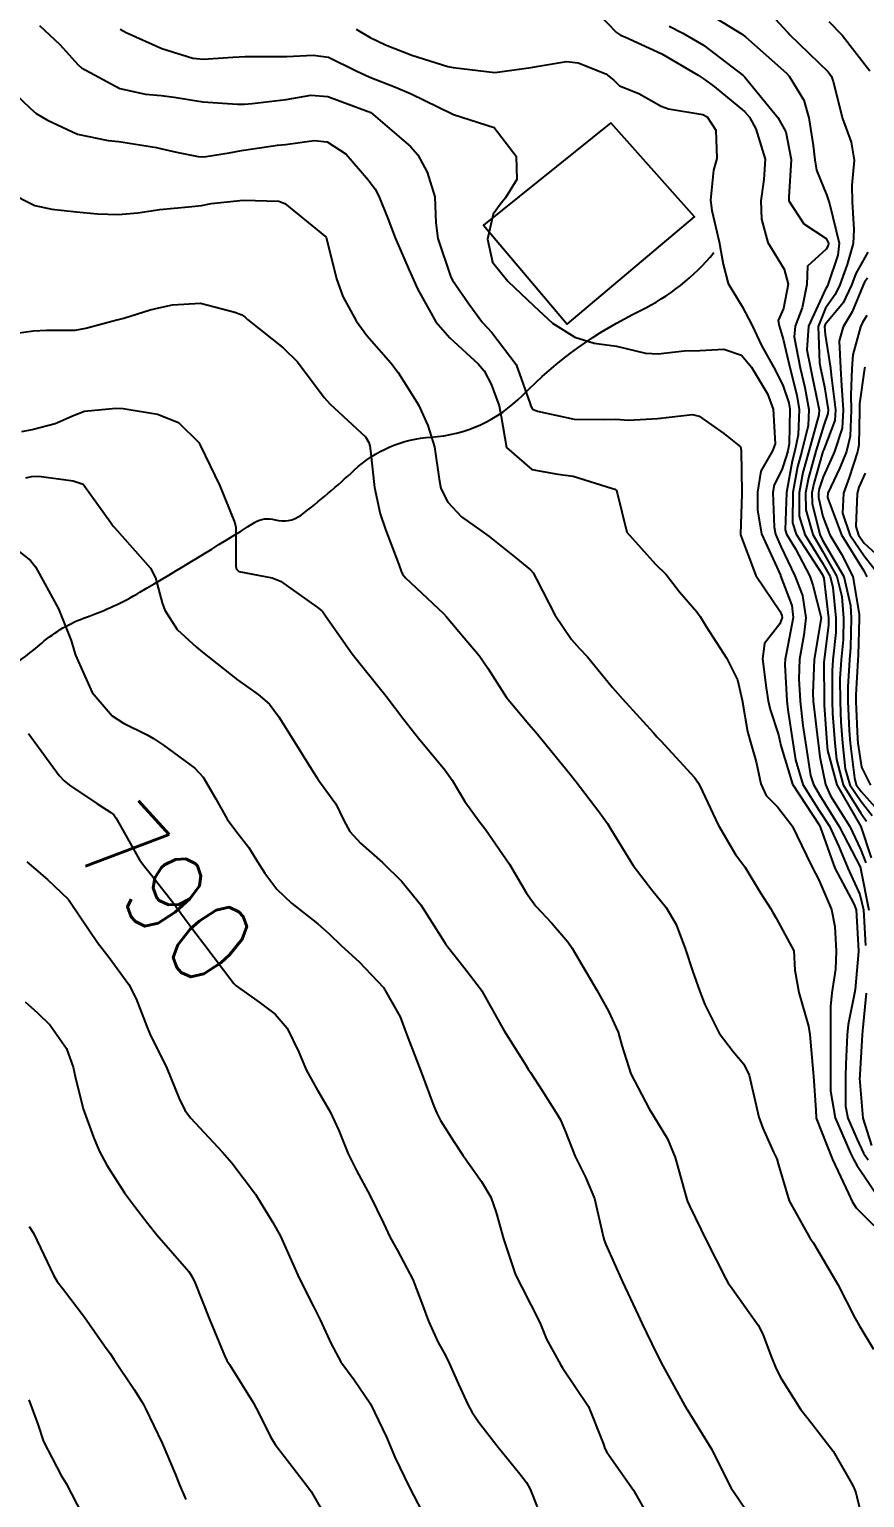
# Model space of a CAD drawing. Header units: metres. Extents: x 307586 to 320046, y 7427249 to 7434250.
# Drawn here: x 318194.4 to 318234.5, y 7430289 to 7430359.5 of the extents above; entities that cross this region are included whole.
import ezdxf
from ezdxf.enums import TextEntityAlignment as Align

# ---------------------------------------------------------------- set-up
doc = ezdxf.new("R2010")
doc.units = ezdxf.units.M
doc.header["$MEASUREMENT"] = 0
for name, color, linetype in [('Cotas', 45, 'Continuous'), ('Curvas de Nivel 1m', 11, 'Continuous'), ('Curvas de Nivel 5m', 15, 'Continuous'), ('Edificações', 30, 'Continuous'), ('Vias Secundárias', 230, 'Continuous')]:
    doc.layers.add(name, color=color, linetype=linetype)
doc.styles.add('Style-STANDARD', font='STANDARD.shx')

msp = doc.modelspace()

# ---------------------------------------------------------------- linework, layer by layer
at = {"layer": 'Curvas de Nivel 1m', "flags": 128}
for points, elevation in [([(318229.013, 7430361.317), (318230.734, 7430359.428), (318230.797, 7430359.363), (318230.858, 7430359.298), (318232.706, 7430357.506), (318232.87, 7430357.268), (318232.94, 7430357.029), (318233.388, 7430355.263), (318233.81, 7430354.114), (318233.956, 7430353.257), (318233.847, 7430352.052), (318233.867, 7430351.258), (318233.941, 7430349.935), (318233.9, 7430349.257), (318233.615, 7430348.243), (318233.261, 7430347.263), (318233.044, 7430346.799), (318232.572, 7430346.147), (318232.23, 7430345.275), (318232.292, 7430343.518), (318232.342, 7430343.273), (318232.375, 7430343.116), (318232.524, 7430342.377), (318232.7, 7430341.268), (318232.688, 7430341.091), (318232.506, 7430340.529), (318232.119, 7430339.276), (318231.758, 7430337.996), (318231.627, 7430337.283), (318231.636, 7430336.464), (318231.973, 7430335.277), (318232.431, 7430334.476), (318233.126, 7430333.263), (318233.366, 7430332.297), (318233.437, 7430331.26), (318233.423, 7430330.22), (318233.336, 7430329.26), (318233.274, 7430328.346), (318233.277, 7430327.261), (318233.32, 7430326.274), (318233.4, 7430325.259), (318233.531, 7430324.031), (318233.744, 7430323.255), (318234.285, 7430322.454), (318234.816, 7430321.78)], 777), ([(318226.744, 7430360.437), (318228.539, 7430359.322), (318228.731, 7430359.179), (318229.718, 7430358.31), (318230.705, 7430357.435), (318230.83, 7430357.298), (318231.539, 7430356.134), (318231.779, 7430355.284), (318231.981, 7430353.962), (318232.075, 7430353.279), (318232.155, 7430352.784), (318232.636, 7430351.566), (318232.737, 7430351.269), (318232.785, 7430351.115), (318233.243, 7430349.264), (318233.175, 7430348.694), (318232.698, 7430347.269), (318232.659, 7430347.192), (318232.581, 7430347.067), (318231.757, 7430345.282), (318231.684, 7430344.145), (318231.852, 7430343.28), (318231.978, 7430342.729), (318232.273, 7430341.274), (318232.256, 7430341.019), (318231.784, 7430339.281), (318231.499, 7430338.263), (318231.322, 7430337.287), (318231.318, 7430336.153), (318231.587, 7430335.283), (318232.423, 7430333.928), (318232.8, 7430333.266), (318232.937, 7430332.736), (318233.075, 7430331.263), (318233.071, 7430330.579), (318232.927, 7430329.264), (318232.892, 7430328.738), (318232.896, 7430327.264), (318232.919, 7430326.682), (318233.025, 7430325.263), (318233.103, 7430324.47), (318233.433, 7430323.259), (318234.279, 7430321.892), (318234.547, 7430321.517)], 778), ([(318194.848, 7430359.728), (318195.818, 7430358.818), (318196.704, 7430357.829), (318196.86, 7430357.698), (318198.693, 7430356.707), (318199.937, 7430356.421), (318200.69, 7430356.367), (318201.315, 7430356.276), (318202.687, 7430356.067), (318204.353, 7430355.946), (318204.686, 7430355.951), (318205.058, 7430355.975), (318206.689, 7430356.178), (318207.874, 7430356.385), (318208.691, 7430356.323), (318210.627, 7430355.598), (318210.683, 7430355.573), (318210.707, 7430355.563), (318210.749, 7430355.539), (318212.659, 7430353.909), (318213.012, 7430353.506), (318213.459, 7430352.687), (318213.824, 7430351.498), (318213.868, 7430350.25), (318213.969, 7430349.496), (318214.585, 7430347.639), (318214.665, 7430347.489), (318215.453, 7430346.358), (318216.112, 7430345.467), (318216.556, 7430344.975), (318217.732, 7430343.448), (318218.393, 7430341.563), (318218.427, 7430341.441), (318218.512, 7430341.306), (318218.751, 7430341.197), (318220.507, 7430340.818), (318221.911, 7430340.803), (318222.507, 7430340.811), (318223.116, 7430340.774), (318224.508, 7430340.843), (318226.201, 7430341.036), (318226.509, 7430340.969), (318227.7, 7430340.129), (318228.495, 7430339.486), (318228.527, 7430339.32), (318228.53, 7430339.282), (318228.56, 7430337.319), (318228.561, 7430337.22), (318228.5, 7430335.319), (318228.501, 7430335.26), (318229.238, 7430333.312), (318230.396, 7430331.58), (318230.488, 7430331.393), (318230.496, 7430331.298), (318230.39, 7430330.997), (318229.645, 7430330.042), (318229.555, 7430329.308), (318229.729, 7430327.923), (318229.82, 7430327.298), (318229.919, 7430326.877), (318230.327, 7430325.656), (318230.408, 7430325.289), (318230.42, 7430325.191), (318231, 7430323.283), (318232.273, 7430321.328), (318232.315, 7430321.27), (318232.344, 7430321.198), (318233.026, 7430319.262), (318233.938, 7430317.542), (318234.056, 7430317.252), (318234.17, 7430315.284), (318234.171, 7430315.25), (318234.002, 7430313.426), (318233.971, 7430313.252), (318233.66, 7430311.753), (318233.613, 7430311.255), (318233.548, 7430309.847), (318233.536, 7430309.256), (318233.54, 7430307.827), (318233.647, 7430307.255), (318234.093, 7430306.224), (318234.411, 7430305.57), (318234.624, 7430305.242)], 783), ([(318198.722, 7430359.544), (318199.013, 7430359.384), (318200.717, 7430358.613), (318202.199, 7430358.149), (318202.71, 7430358.103), (318204.119, 7430358.209), (318204.712, 7430358.242), (318206.065, 7430358.238), (318206.713, 7430358.235), (318207.984, 7430358.297), (318208.713, 7430358.205), (318210.048, 7430357.547), (318210.7, 7430357.237), (318211.941, 7430356.767), (318212.692, 7430356.441), (318214.622, 7430355.491), (318214.682, 7430355.46), (318214.725, 7430355.447), (318216.673, 7430354.823), (318217.731, 7430353.449), (318217.755, 7430352.336), (318217.221, 7430351.454), (318216.96, 7430351.126), (318216.625, 7430350.667), (318216.35, 7430349.464), (318216.596, 7430348.361), (318217.325, 7430347.453), (318218.571, 7430346.263), (318219.472, 7430345.431), (318220.553, 7430344.752), (318221.48, 7430344.475), (318222.547, 7430344.322), (318223.933, 7430343.985), (318224.542, 7430343.949), (318225.795, 7430344.1), (318226.545, 7430344.119), (318227.699, 7430344.175), (318228.541, 7430343.887), (318229.028, 7430343.315), (318229.796, 7430342.031), (318230.073, 7430341.304), (318230.162, 7430339.638), (318230.031, 7430339.305), (318229.469, 7430338.319), (318229.307, 7430337.312), (318229.321, 7430336.444), (318229.51, 7430335.309), (318230.413, 7430333.323), (318230.426, 7430333.3), (318230.971, 7430331.864), (318231.026, 7430331.29), (318230.701, 7430329.62), (318230.638, 7430329.296), (318230.631, 7430329.034), (318230.724, 7430327.286), (318230.771, 7430326.854), (318231.013, 7430325.283), (318231.136, 7430324.456), (318231.499, 7430323.278), (318232.28, 7430322.022), (318232.77, 7430321.265), (318233.223, 7430320.301), (318233.656, 7430319.256), (318234.234, 7430317.993), (318234.399, 7430317.247), (318234.497, 7430315.537)], 782), ([(318210.045, 7430359.547), (318210.727, 7430359.148), (318211.461, 7430358.79), (318212.715, 7430358.294), (318214.447, 7430357.753), (318214.706, 7430357.7), (318216.703, 7430357.46), (318218.445, 7430357.705), (318218.708, 7430357.756), (318220.139, 7430357.999), (318220.711, 7430357.938), (318222.035, 7430357.4), (318222.41, 7430357.105), (318222.697, 7430356.823), (318223.615, 7430356.459), (318224.688, 7430355.858), (318225.045, 7430355.723), (318226.684, 7430355.451), (318226.894, 7430355.338), (318227.308, 7430354.699), (318227.356, 7430353.333), (318227.204, 7430352.778), (318227.06, 7430351.336), (318227.119, 7430350.844), (318227.467, 7430349.331), (318227.668, 7430348.258), (318227.908, 7430347.327), (318228.572, 7430346.229), (318229.052, 7430345.315), (318229.51, 7430344.349), (318230.092, 7430343.304), (318230.524, 7430342.456), (318230.82, 7430341.599), (318230.868, 7430341.295), (318230.835, 7430339.633), (318230.769, 7430339.296), (318230.711, 7430339.076), (318230.479, 7430338.38), (318230.11, 7430337.661), (318230.046, 7430337.304), (318230.112, 7430335.638), (318230.172, 7430335.303), (318230.434, 7430334.697), (318231.11, 7430333.29), (318231.468, 7430332.348), (318231.64, 7430331.281), (318231.547, 7430330.446), (318231.339, 7430329.286), (318231.304, 7430328.34), (318231.367, 7430327.28), (318231.499, 7430326.111), (318231.618, 7430325.277), (318231.862, 7430323.712), (318231.999, 7430323.273), (318232.288, 7430322.782), (318233.228, 7430321.26), (318234.253, 7430319.28), (318234.26, 7430319.257), (318234.657, 7430317.243)], 781), ([(318225.067, 7430359.696), (318225.731, 7430359.355), (318226.725, 7430358.784), (318228.625, 7430357.321), (318228.702, 7430357.242), (318230.296, 7430355.304), (318230.673, 7430354.623), (318230.931, 7430353.296), (318230.815, 7430351.478), (318230.82, 7430351.297), (318231.535, 7430350.199), (318232.615, 7430349.502), (318232.727, 7430349.269), (318232.715, 7430349.166), (318232.609, 7430348.982), (318231.716, 7430348.163), (318231.676, 7430347.284), (318231.457, 7430346.172), (318231.116, 7430345.292), (318231.073, 7430344.775), (318231.363, 7430343.288), (318231.585, 7430342.345), (318231.783, 7430341.281), (318231.742, 7430340.518), (318231.443, 7430339.286), (318231.236, 7430338.534), (318231.013, 7430337.292), (318230.99, 7430335.833), (318231.164, 7430335.289), (318232.414, 7430333.368), (318232.472, 7430333.269), (318232.492, 7430333.19), (318232.728, 7430331.267), (318232.726, 7430330.93), (318232.513, 7430329.269), (318232.501, 7430329.139), (318232.515, 7430327.268), (318232.521, 7430327.088), (318232.646, 7430325.267), (318232.676, 7430324.908), (318233.119, 7430323.262), (318234.273, 7430321.253), (318234.767, 7430319.751)], 779), ([(318232.739, 7430359.918), (318233.372, 7430359.264), (318234.707, 7430357.546)], 776), ([(318192.699, 7430357.371), (318194.414, 7430355.733), (318194.679, 7430355.5), (318195.222, 7430355.175), (318196.665, 7430354.503), (318198.139, 7430354.207), (318198.66, 7430354.151), (318200.46, 7430353.858), (318200.655, 7430353.822), (318201.423, 7430353.648), (318202.454, 7430353.436), (318202.651, 7430353.421), (318202.839, 7430353.44), (318203.943, 7430353.617), (318204.548, 7430353.717), (318204.655, 7430353.734), (318206.272, 7430353.973), (318206.659, 7430354.017), (318208.034, 7430354.195), (318208.662, 7430354.145), (318209.569, 7430353.551), (318210.64, 7430352.294), (318210.959, 7430351.858), (318211.143, 7430351.532), (318211.56, 7430350.463), (318211.927, 7430349.52), (318212.59, 7430347.981), (318212.803, 7430347.508), (318212.998, 7430347.086), (318213.866, 7430345.497), (318214.551, 7430344.722), (318215.906, 7430343.469), (318216.196, 7430343.132), (318216.523, 7430342.497), (318216.914, 7430341.456), (318217.015, 7430340.947), (318217.257, 7430339.452), (318218.477, 7430338.406), (318219.729, 7430338.172), (318220.473, 7430338.086), (318222.36, 7430337.496), (318222.464, 7430337.456), (318222.545, 7430337.389), (318222.576, 7430337.275), (318223.045, 7430335.384), (318224.42, 7430333.853), (318224.928, 7430333.362), (318225.573, 7430332.521), (318226.395, 7430331.561), (318226.566, 7430331.338), (318226.855, 7430330.869), (318227.849, 7430329.325), (318228.358, 7430328.305), (318228.582, 7430327.316), (318228.839, 7430325.823), (318228.975, 7430325.31), (318229.258, 7430324.356), (318229.471, 7430323.302), (318229.732, 7430322.743), (318230.282, 7430322.203), (318230.972, 7430321.283), (318231.675, 7430319.86), (318231.948, 7430319.273), (318232.245, 7430318.72), (318232.862, 7430317.264), (318233.023, 7430316.454), (318233.089, 7430315.261), (318233.053, 7430314.399), (318232.885, 7430313.263), (318232.826, 7430312.604), (318232.823, 7430311.263), (318232.826, 7430310.584), (318232.816, 7430309.263), (318232.819, 7430308.566), (318233.044, 7430307.261), (318233.777, 7430305.562), (318233.935, 7430305.251), (318234.079, 7430304.99), (318235.265, 7430303.232)], 784), ([(318234.607, 7430348.843), (318234.035, 7430347.812), (318233.826, 7430347.258), (318233.426, 7430346.41), (318232.564, 7430345.373), (318232.524, 7430345.271), (318232.557, 7430344.878), (318232.817, 7430343.267), (318232.859, 7430342.938), (318233.058, 7430341.265), (318233.022, 7430340.751), (318232.494, 7430339.366), (318232.459, 7430339.271), (318232.018, 7430337.728), (318231.931, 7430337.278), (318231.947, 7430336.767), (318232.309, 7430335.272), (318232.439, 7430335.014), (318233.456, 7430333.26), (318233.783, 7430331.872), (318233.81, 7430331.256), (318233.781, 7430329.854), (318233.737, 7430329.256), (318233.655, 7430327.956), (318233.655, 7430327.257), (318233.718, 7430325.867), (318233.768, 7430325.256), (318233.964, 7430323.587), (318234.055, 7430323.252), (318234.29, 7430322.939), (318235.088, 7430322.045)], 776), ([(318193.391, 7430344.901), (318194.553, 7430345.067), (318195.18, 7430345.094), (318196.554, 7430345.092), (318197.066, 7430345.185), (318198.562, 7430345.587), (318198.637, 7430345.604), (318198.885, 7430345.677), (318200.158, 7430346.073), (318200.568, 7430346.172), (318201.235, 7430346.316), (318202.57, 7430346.385), (318204.226, 7430345.954), (318204.565, 7430345.834), (318204.695, 7430345.739), (318204.837, 7430345.606), (318206.543, 7430344.251), (318207.224, 7430343.573), (318208.516, 7430341.867), (318208.788, 7430341.557), (318210.497, 7430339.965), (318210.65, 7430339.693), (318210.698, 7430339.537), (318210.731, 7430339.295), (318210.92, 7430337.533), (318211.195, 7430336.274), (318211.45, 7430335.525), (318212.101, 7430333.832), (318212.206, 7430333.513), (318212.269, 7430333.37), (318212.41, 7430333.195), (318214.237, 7430331.492), (318214.391, 7430331.32), (318215.226, 7430330.322), (318215.949, 7430329.466), (318216.364, 7430328.861), (318217.258, 7430327.451), (318218.33, 7430326.176), (318218.676, 7430325.784), (318218.958, 7430325.43), (318220.299, 7430323.784), (318220.608, 7430323.407), (318221.699, 7430321.976), (318222.108, 7430321.392), (318222.27, 7430321.121), (318223.339, 7430319.379), (318224.235, 7430318.208), (318224.923, 7430317.359), (318225.417, 7430316.554), (318225.859, 7430315.345), (318226.188, 7430314.323), (318226.554, 7430313.336), (318226.79, 7430312.71), (318227.467, 7430311.327), (318228.144, 7430310.444), (318228.665, 7430309.839), (318228.915, 7430309.308), (318229.147, 7430308.275), (318229.385, 7430307.301), (318229.569, 7430306.769), (318230.086, 7430305.614), (318230.239, 7430305.288), (318230.315, 7430305.052), (318230.836, 7430303.282), (318231.839, 7430301.467), (318231.984, 7430301.27), (318232.032, 7430301.198), (318233.165, 7430299.258), (318233.989, 7430297.66), (318234.229, 7430297.246), (318234.892, 7430296.157)], 786), ([(318234.568, 7430345.793), (318234.362, 7430345.455), (318234.267, 7430345.253), (318233.897, 7430343.902), (318233.844, 7430343.257), (318233.8, 7430341.978), (318233.81, 7430341.257), (318233.759, 7430339.999), (318233.581, 7430339.259), (318233.269, 7430338.474), (318232.685, 7430337.268), (318232.672, 7430337.057), (318233.35, 7430335.261), (318234.417, 7430333.537), (318234.57, 7430333.248)], 774), ([(318234.462, 7430343.323), (318234.446, 7430343.251), (318234.219, 7430341.55), (318234.207, 7430341.253), (318234.176, 7430339.573), (318234.122, 7430339.254), (318233.709, 7430338.023), (318233.449, 7430337.26), (318233.403, 7430336.311), (318233.755, 7430335.257), (318234.428, 7430334.262), (318235.233, 7430333.238)], 773), ([(318193.994, 7430340.231), (318194.492, 7430340.325), (318195.6, 7430340.61), (318196.503, 7430341.015), (318196.999, 7430341.201), (318198.508, 7430341.351), (318198.86, 7430341.324), (318200.504, 7430341.062), (318201.518, 7430340.665), (318202.494, 7430339.698), (318202.527, 7430339.63), (318202.551, 7430339.57), (318203.502, 7430337.62), (318204.221, 7430335.837), (318204.267, 7430335.612), (318204.278, 7430333.749), (318204.307, 7430333.611), (318204.412, 7430333.51), (318206.022, 7430333.198), (318206.408, 7430333.04), (318208.172, 7430331.785), (318208.393, 7430331.616), (318208.443, 7430331.559), (318208.578, 7430331.372), (318209.854, 7430329.545), (318210.364, 7430328.91), (318211.482, 7430327.519), (318212.332, 7430326.399), (318213.036, 7430325.503), (318214.3, 7430323.976), (318214.655, 7430323.485), (318215.268, 7430322.46), (318215.988, 7430321.464), (318216.113, 7430321.305), (318216.269, 7430321.101), (318217.404, 7430319.448), (318218.232, 7430318.057), (318218.679, 7430317.433), (318219.42, 7430316.627), (318220.206, 7430315.709), (318220.414, 7430315.408), (318220.755, 7430314.844), (318221.596, 7430313.396), (318222.163, 7430312.39), (318222.622, 7430311.385), (318222.798, 7430310.732), (318223.233, 7430309.379), (318224.108, 7430307.695), (318224.316, 7430307.367), (318224.994, 7430306.259), (318225.361, 7430305.351), (318225.878, 7430303.52), (318225.929, 7430303.342), (318225.961, 7430303.251), (318226.05, 7430303.031), (318226.886, 7430301.331), (318227.779, 7430299.559), (318227.911, 7430299.321), (318228.011, 7430299.172), (318229.342, 7430297.3), (318229.564, 7430296.881), (318229.968, 7430295.806), (318230.172, 7430295.288), (318230.409, 7430294.833), (318231.387, 7430293.275), (318231.926, 7430292.581), (318232.952, 7430291.26), (318233.896, 7430289.601), (318233.996, 7430289.35), (318234.03, 7430289.248), (318234.08, 7430289.058), (318234.524, 7430287.24)], 787), ([(318194.191, 7430338.007), (318194.466, 7430338.061), (318194.816, 7430338.074), (318196.465, 7430337.859), (318196.936, 7430337.695), (318198.248, 7430335.879), (318198.384, 7430335.681), (318198.442, 7430335.615), (318200.179, 7430333.662), (318200.408, 7430333.2), (318200.735, 7430331.994), (318200.863, 7430331.653), (318201.458, 7430330.723), (318202.375, 7430329.869), (318202.677, 7430329.627), (318204.353, 7430328.307), (318205.346, 7430327.595), (318205.881, 7430327.13), (318206.332, 7430326.529), (318206.934, 7430325.574), (318207.978, 7430323.883), (318208.185, 7430323.561), (318208.291, 7430323.418), (318209.076, 7430322.343), (318209.456, 7430321.542), (318209.743, 7430321.013), (318210.262, 7430320.455), (318211.306, 7430319.519), (318212.24, 7430318.617), (318213.151, 7430317.501), (318214.206, 7430315.824), (318214.334, 7430315.618), (318214.431, 7430315.487), (318215.22, 7430314.506), (318216.009, 7430313.462), (318216.074, 7430313.363), (318216.17, 7430313.185), (318217.159, 7430311.45), (318218.137, 7430309.871), (318218.306, 7430309.609), (318218.416, 7430309.436), (318218.979, 7430308.569), (318219.716, 7430307.416), (318219.855, 7430307.168), (318220.095, 7430306.59), (318220.56, 7430305.405), (318221.05, 7430304.418), (318221.494, 7430303.396), (318221.921, 7430301.504), (318221.954, 7430301.391), (318222.031, 7430301.184), (318222.831, 7430299.382), (318223.584, 7430297.779), (318223.77, 7430297.372), (318223.979, 7430296.932), (318224.496, 7430295.889), (318224.764, 7430295.358), (318225.811, 7430293.466), (318225.885, 7430293.341), (318225.902, 7430293.31), (318225.932, 7430293.263), (318227.117, 7430291.328), (318227.898, 7430289.78), (318228.058, 7430289.481), (318228.166, 7430289.316), (318228.772, 7430288.415)], 788), ([(318234.478, 7430338.227), (318234.174, 7430337.546), (318234.106, 7430337.254), (318234.038, 7430335.663), (318234.159, 7430335.253), (318234.437, 7430334.868), (318236.221, 7430333.223)], 772), ([(318193.119, 7430335.057), (318194.417, 7430334.024), (318194.658, 7430333.726), (318195.276, 7430332.591), (318195.758, 7430331.71), (318196.37, 7430330.185), (318196.508, 7430329.699), (318196.575, 7430329.484), (318197.377, 7430327.69), (318198.332, 7430326.573), (318198.872, 7430326.215), (318200.017, 7430325.655), (318200.32, 7430325.479), (318200.798, 7430325.163), (318202.299, 7430324.06), (318202.706, 7430323.626), (318203.317, 7430322.585), (318203.852, 7430321.614), (318204.265, 7430321.053), (318204.894, 7430320.242), (318205.296, 7430319.594), (318205.665, 7430319.01), (318206.233, 7430318.252), (318206.935, 7430317.573), (318208.213, 7430316.579), (318208.753, 7430316.097), (318209.329, 7430315.543), (318210.191, 7430314.754), (318211.362, 7430313.518), (318212.159, 7430312.107), (318212.385, 7430311.508), (318212.526, 7430311.129), (318213.155, 7430309.5), (318213.783, 7430307.818), (318213.914, 7430307.492), (318214.099, 7430307.135), (318214.736, 7430306.127), (318215.169, 7430305.474), (318216.064, 7430304.212), (318216.508, 7430303.455), (318216.776, 7430302.722), (318217.128, 7430301.449), (318217.683, 7430299.776), (318217.835, 7430299.442), (318218.008, 7430299.13), (318218.859, 7430297.427), (318219.192, 7430296.639), (318219.852, 7430295.412), (318219.961, 7430295.262), (318221.202, 7430293.397), (318221.915, 7430291.595), (318221.988, 7430291.389), (318222.089, 7430291.211), (318223.357, 7430289.375), (318223.879, 7430288.475)], 789), ([(318194.241, 7430319.558), (318195.226, 7430318.708), (318196.224, 7430317.759), (318196.269, 7430317.7), (318196.357, 7430317.563), (318197.632, 7430315.686), (318198.192, 7430314.964), (318199.14, 7430313.665), (318199.483, 7430312.977), (318199.991, 7430311.652), (318200.148, 7430311.3), (318200.962, 7430309.642), (318201.552, 7430308.193), (318201.814, 7430307.633), (318202.099, 7430307.257), (318203.63, 7430305.615), (318204.075, 7430305.097), (318205.207, 7430303.593), (318205.537, 7430303.076), (318206.039, 7430302.233), (318206.414, 7430301.576), (318206.731, 7430300.868), (318207.308, 7430299.567), (318207.993, 7430298.205), (318208.326, 7430297.555), (318208.839, 7430296.414), (318209.316, 7430295.54), (318209.95, 7430294.689), (318210.741, 7430293.522), (318211.511, 7430291.92), (318211.673, 7430291.512), (318211.908, 7430290.969), (318212.609, 7430289.503), (318213.428, 7430287.936)], 791), ([(318234.524, 7430313.245), (318234.356, 7430311.448), (318234.341, 7430311.247), (318234.229, 7430309.343), (318234.223, 7430309.249), (318234.216, 7430309.165), (318234.374, 7430307.246), (318234.794, 7430305.943)], 782), ([(318194.164, 7430312.836), (318194.741, 7430312.303), (318195.349, 7430311.712), (318196.136, 7430310.597), (318196.466, 7430309.697), (318196.558, 7430309.256), (318196.937, 7430307.692), (318197.434, 7430306.342), (318197.713, 7430305.684), (318198.073, 7430304.987), (318198.927, 7430303.667), (318199.402, 7430303.015), (318200.038, 7430302.185), (318200.484, 7430301.645), (318202.007, 7430299.891), (318202.172, 7430299.628), (318202.31, 7430299.317), (318202.991, 7430297.62), (318203.723, 7430295.854), (318203.836, 7430295.611), (318203.96, 7430295.415), (318205.11, 7430293.592), (318205.389, 7430293.049), (318205.917, 7430291.968), (318206.163, 7430291.577), (318207.021, 7430290.45), (318207.716, 7430289.562), (318207.889, 7430289.311), (318208.914, 7430287.544)], 792), ([(318194.354, 7430302.044), (318194.555, 7430301.722), (318195.046, 7430300.686), (318195.509, 7430299.707), (318195.7, 7430299.405), (318195.996, 7430299.023), (318197, 7430297.69), (318197.969, 7430296.319), (318198.232, 7430295.943), (318198.416, 7430295.673), (318199.387, 7430294.213), (318199.742, 7430293.653), (318199.814, 7430293.534), (318199.93, 7430293.311), (318200.733, 7430291.642), (318201.356, 7430290.171), (318201.565, 7430289.633), (318201.876, 7430288.938)], 793), ([(318194.334, 7430293.724), (318194.758, 7430292.554), (318195.039, 7430291.713), (318195.889, 7430290.088), (318196.119, 7430289.698), (318196.374, 7430289.199), (318197.167, 7430287.687)], 794)]:
    msp.add_lwpolyline(points, dxfattribs=dict(at, elevation=elevation))
at = {"layer": 'Curvas de Nivel 5m', "flags": 128}
for points, elevation in [([(318221.651, 7430360.316), (318222.541, 7430359.393), (318222.731, 7430359.262), (318222.943, 7430359.175), (318224.718, 7430358.369), (318226.473, 7430357.343), (318226.608, 7430357.247), (318226.701, 7430357.184), (318227.23, 7430356.803), (318228.686, 7430355.6), (318228.924, 7430355.318), (318229.229, 7430354.76), (318229.681, 7430353.31), (318229.621, 7430352.332), (318229.472, 7430351.312), (318229.506, 7430350.429), (318229.815, 7430349.308), (318230.594, 7430348.026), (318230.784, 7430347.297), (318230.571, 7430346.13), (318230.312, 7430345.556), (318230.356, 7430345.302), (318230.553, 7430344.661), (318230.87, 7430343.295), (318231.201, 7430341.971), (318231.317, 7430341.288), (318231.271, 7430340.059), (318231.106, 7430339.291), (318230.973, 7430338.805), (318230.708, 7430337.296), (318230.648, 7430335.5), (318230.711, 7430335.296), (318231.137, 7430334.585), (318231.823, 7430333.279), (318231.979, 7430332.847), (318232.374, 7430331.27), (318232.04, 7430329.275), (318231.971, 7430327.654), (318231.995, 7430327.273), (318232.208, 7430325.387), (318232.224, 7430325.271), (318232.313, 7430324.605), (318232.581, 7430323.267), (318232.827, 7430322.726), (318233.741, 7430321.255), (318234.262, 7430320.167), (318234.512, 7430319.503)], 780), ([(318193.329, 7430351.743), (318194.623, 7430351.074), (318195.44, 7430350.898), (318196.619, 7430350.77), (318197.629, 7430350.678), (318198.617, 7430350.644), (318199.569, 7430350.721), (318200.621, 7430350.893), (318201.995, 7430351.011), (318202.627, 7430351.088), (318203.08, 7430351.174), (318204.63, 7430351.329), (318206.332, 7430351.287), (318206.629, 7430351.17), (318208.613, 7430349.56), (318209.107, 7430347.555), (318209.415, 7430346.711), (318210.046, 7430345.545), (318210.552, 7430344.84), (318211.711, 7430343.522), (318212.065, 7430343.054), (318212.521, 7430342.33), (318213.043, 7430341.505), (318213.481, 7430340.522), (318213.804, 7430339.497), (318214.024, 7430337.94), (318214.114, 7430337.493), (318214.456, 7430336.837), (318215.102, 7430336.133), (318216.035, 7430335.466), (318216.439, 7430335.189), (318217.708, 7430334.163), (318218.415, 7430333.584), (318218.542, 7430333.439), (318218.707, 7430333.14), (318219.58, 7430331.428), (318220.381, 7430330.23), (318220.774, 7430329.811), (318221.148, 7430329.408), (318222.351, 7430327.939), (318222.827, 7430327.385), (318224.327, 7430325.751), (318224.504, 7430325.547), (318224.667, 7430325.365), (318226.297, 7430323.614), (318226.488, 7430323.338), (318226.682, 7430322.943), (318227.43, 7430321.328), (318228.259, 7430319.918), (318228.516, 7430319.577), (318228.705, 7430319.313), (318229.459, 7430318.077), (318229.958, 7430317.294), (318230.055, 7430317.126), (318230.219, 7430316.856), (318231.054, 7430315.281), (318231.11, 7430314.36), (318231.295, 7430313.279), (318231.757, 7430311.674), (318231.831, 7430311.273), (318231.983, 7430309.423), (318231.997, 7430309.271), (318232.108, 7430307.627), (318232.125, 7430307.27), (318232.128, 7430307.245), (318232.923, 7430305.262), (318233.678, 7430303.635), (318233.865, 7430303.252), (318234.05, 7430302.936), (318234.898, 7430302.094)], 785), ([(318234.588, 7430347.591), (318234.445, 7430347.391), (318234.389, 7430347.252), (318233.861, 7430345.966), (318233.427, 7430345.261), (318233.238, 7430344.578), (318233.304, 7430343.262), (318233.347, 7430342.439), (318233.427, 7430341.261), (318233.377, 7430340.388), (318233.019, 7430339.265), (318232.858, 7430338.895), (318232.475, 7430338.051), (318232.273, 7430337.465), (318232.237, 7430337.273), (318232.244, 7430337.057), (318232.452, 7430336.141), (318232.783, 7430335.267), (318233.355, 7430334.335), (318233.896, 7430333.255), (318234.194, 7430331.453), (318234.195, 7430331.252), (318234.145, 7430329.482), (318234.132, 7430329.252), (318234.029, 7430327.572), (318234.029, 7430327.253), (318234.118, 7430325.459), (318234.133, 7430325.252), (318234.306, 7430324.113), (318234.747, 7430323.243)], 775), ([(318194.323, 7430325.73), (318195.781, 7430323.708), (318196.027, 7430323.441), (318196.288, 7430323.235), (318197.6, 7430322.367), (318198.275, 7430321.93), (318198.411, 7430321.814), (318198.514, 7430321.676), (318198.831, 7430321.105), (318199.653, 7430319.659), (318199.895, 7430319.311), (318200.235, 7430318.901), (318201.232, 7430317.64), (318202.21, 7430316.313), (318202.736, 7430315.625), (318204.174, 7430313.708), (318204.28, 7430313.608), (318205.395, 7430312.821), (318206.159, 7430312.238), (318206.73, 7430311.574), (318207.293, 7430310.417), (318207.644, 7430309.565), (318208.12, 7430308.709), (318208.802, 7430307.55), (318209.213, 7430306.662), (318209.671, 7430305.536), (318210.071, 7430304.732), (318210.715, 7430303.523), (318211.353, 7430302.204), (318211.685, 7430301.513), (318212.027, 7430300.9), (318212.765, 7430299.502), (318213.251, 7430298.241), (318213.519, 7430297.495), (318213.973, 7430296.505), (318214.333, 7430295.851), (318214.518, 7430295.482), (318214.957, 7430294.466), (318215.423, 7430293.468), (318215.602, 7430293.137), (318215.925, 7430292.669), (318216.864, 7430291.45), (318217.9, 7430290.171), (318218.219, 7430289.758), (318218.404, 7430289.432), (318218.729, 7430288.579)], 790)]:
    msp.add_lwpolyline(points, dxfattribs=dict(at, elevation=elevation))
at = {"layer": 'Edificações'}
msp.add_lwpolyline([(318222.272, 7430355.052), (318216.16, 7430350.132), (318220.178, 7430345.382), (318226.289, 7430350.528)], close=True, dxfattribs=at)
at = {"layer": 'Vias Secundárias'}
msp.add_lwpolyline([(318160.363, 7430316.521), (318162.578, 7430318.147, 0.030644), (318165.304, 7430320.417, -0.129793), (318167.917, 7430321.836, -0.010436), (318170.472, 7430322.404, -0.008958), (318177.344, 7430323.652, -0.034791), (318180.411, 7430323.936, 0.069623), (318183.194, 7430324.39, 0.010399), (318185.579, 7430325.184, 0.007024), (318188.475, 7430326.263, 0.03585), (318191.712, 7430327.795, 0.048939), (318194.95, 7430330.065, -0.092701), (318197.108, 7430331.314, 0.048403), (318199.663, 7430332.506, 0.006535), (318205.172, 7430335.854, -0.216047), (318206.152, 7430335.986, 0.240272), (318207.401, 7430336.213, 0.024803), (318209.957, 7430338.369, -0.173728), (318213.648, 7430339.959, 0.184813), (318218.026, 7430341.956, -0.085094), (318223.705, 7430346.042, 0.107692), (318227.226, 7430348.823, -0.47264)], format="xyb", dxfattribs=at)
msp.add_lwpolyline([(318160.363, 7430316.521), (318162.578, 7430318.147, 0.030644), (318165.304, 7430320.417, -0.129793), (318167.917, 7430321.836, -0.010436), (318170.472, 7430322.404, -0.008958), (318177.344, 7430323.652, -0.034791), (318180.411, 7430323.936, 0.069623), (318183.194, 7430324.39, 0.010399), (318185.579, 7430325.184, 0.007024), (318188.475, 7430326.263, 0.03585), (318191.712, 7430327.795, 0.048939), (318194.95, 7430330.065, -0.092701), (318197.108, 7430331.314, 0.048403), (318199.663, 7430332.506, 0.006535), (318205.172, 7430335.854, -0.216047), (318206.152, 7430335.986, 0.240272), (318207.401, 7430336.213, 0.024803), (318209.957, 7430338.369, -0.173728), (318213.648, 7430339.959, 0.184813), (318218.026, 7430341.956, -0.085094), (318223.705, 7430346.042, 0.107692), (318227.226, 7430348.823, -0.47264)], format="xyb", dxfattribs=at)

# ---------------------------------------------------------------- texts
at = {"layer": 'Cotas', "style": 'Style-STANDARD'}
msp.add_text('790', height=4, rotation=312.04436, dxfattribs=at).set_placement((318200.937, 7430318.025, 790), align=Align.MIDDLE_CENTER)

doc.saveas('drawing.dxf')
